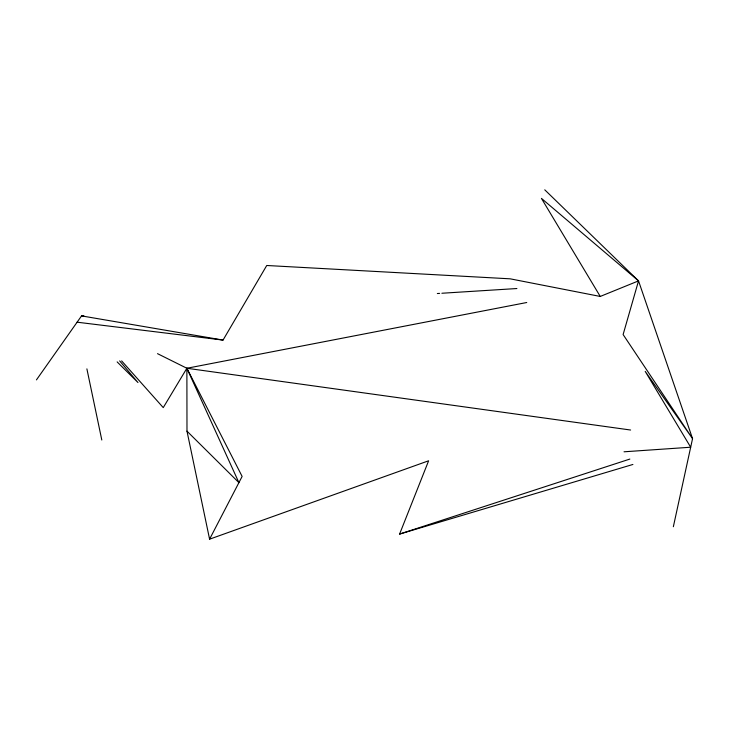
<?xml version="1.0" encoding="UTF-8"?>
<svg xmlns="http://www.w3.org/2000/svg" width="729" height="729" viewBox="0 0 729 729"><rect width="100%" height="100%" fill="white"/><g stroke="black" fill="none" stroke-linecap="round" stroke-linejoin="round"><path stroke-width="1.09" d="M673.35 526.73L692.55 438.648L638.531 280.884L544.763 189.822M638.531 280.884L600.249 296.448L541.437 198.388L638.531 280.884L623.113 334.556L692.55 438.648L645.211 371.398L690.682 447.223L624.033 451.798M632.9 464.464L399.592 534.075L428.625 460.783L209.588 539.178L186.988 431.149L186.879 368.263L157.51 353.656M209.588 539.178L242.128 476.429L186.879 368.263L526.739 302.517M77.11 322.191L223.038 340.079L266.741 265.493L510.182 278.824L600.249 296.448M630.612 430.028L186.879 368.263L163.25 407.611L121.643 360.901M36.45 379.882L81.548 315.894L83.817 315.748M399.592 534.075L629.847 459.07M437.336 293.532L439.605 293.386M441.883 293.249L516.897 288.529M81.548 315.894L223.038 340.079M117.15 361.903L137.981 382.552L119.656 360.91M186.988 431.149L238.912 482.634L186.879 368.263M86.888 368.874L101.805 440.006"/></g></svg>
